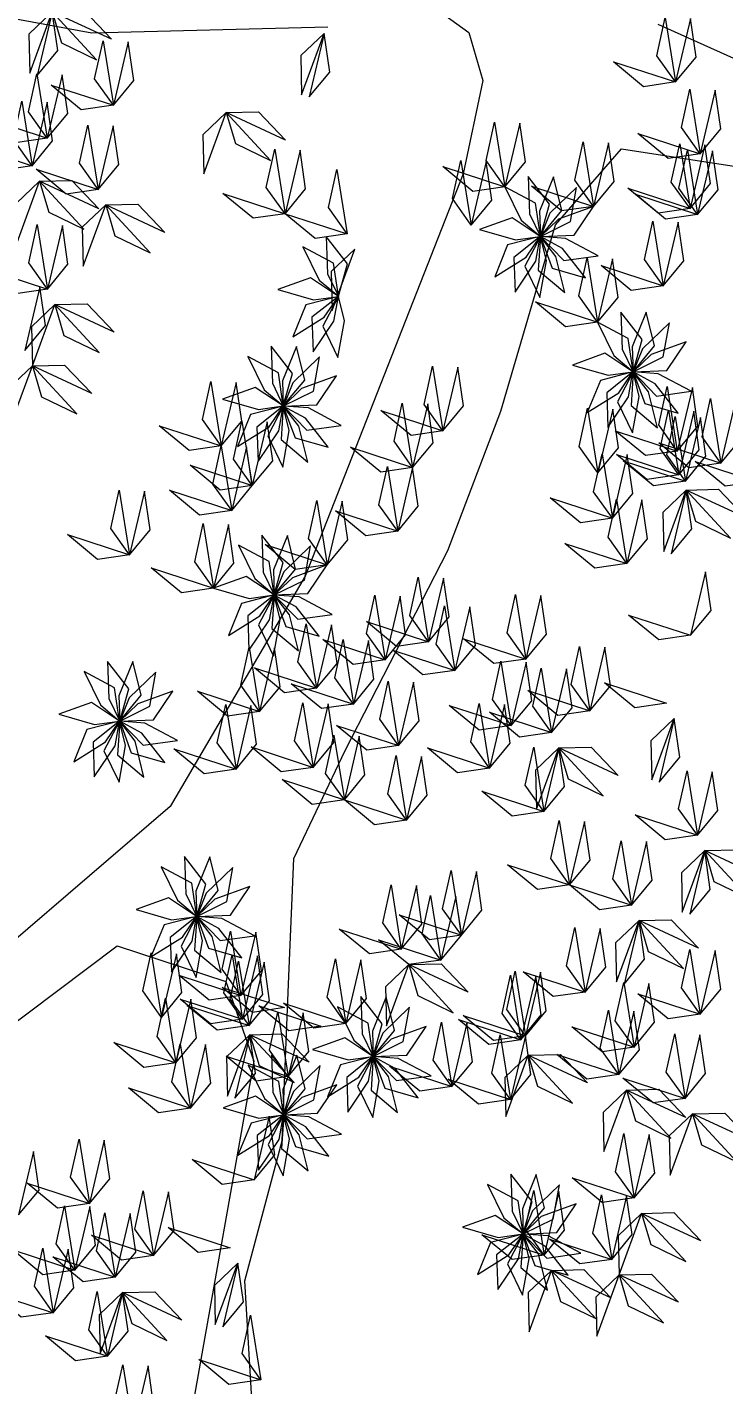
# Model space of a CAD drawing. Header units: inches. Extents: x -422522 to 22891, y -2973 to 414515.
# Drawn here: x 11254.3 to 11318.2, y 10827.5 to 10952.1 of the extents above; entities that cross this region are included whole.
import ezdxf

# ---------------------------------------------------------------- set-up
doc = ezdxf.new("R2010")
doc.units = ezdxf.units.IN
doc.header["$MEASUREMENT"] = 0
doc.layers.get('0').update_dxf_attribs({"lineweight": 25})
doc.layers.add('ARREDAMENTO', color=8, linetype='Continuous', lineweight=18)
doc.layers.add('QUOTE', color=6, linetype='Continuous', lineweight=9)
doc.styles.get("Standard").update_dxf_attribs({"font": 'Arial.ttf'})
doc.dimstyles.get("Standard").update_dxf_attribs({"dimtxt": 15, "dimasz": 10, "dimexe": 10, "dimexo": 10, "dimgap": 5, "dimtad": 2, "dimtih": 1, "dimtoh": 1, "dimdec": 0, "dimzin": 0, "dimdsep": 46, "dimtxsty": 'Standard', "dimblk": 'OBLIQUE', "dimblk1": 'OBLIQUE', "dimblk2": 'OBLIQUE', "dimcen": 0.09, "dimdle": 10, "dimadec": 0, "dimazin": 0, "dimtfac": 1, "dimtdec": 0, "dimtofl": 0, "dimtmove": 0, "dimatfit": 3, "dimldrblk": 'OBLIQUE', "dimfxl": 1, "dimtolj": 1, "dimtzin": 0, "dimarcsym": 0})

# ---------------------------------------------------------------- blocks, each defined once
blk = doc.blocks.new('_Oblique')
at = {"color": 0, "linetype": 'ByBlock', "lineweight": -2}
blk.add_line((-0.5, -0.5), (0.5, 0.5), dxfattribs=at)
blk = doc.blocks.new('*D119')
at = {"layer": 'Defpoints', "color": 0, "transparency": 16777216}
for p in [(12397.16, 10903.16), (12441.51, 10803.54), (11247.99, 10272.15)]:
    blk.add_point(p, dxfattribs=at)
at = {"layer": 'QUOTE', "color": 0, "lineweight": -2, "transparency": 16777216}
for p, q in [((12437.44, 10812.68), (12393.09, 10912.29)), ((11194.51, 10367.7), (12406.29, 10907.22)), ((11243.93, 10281.29), (11199.58, 10380.9))]:
    blk.add_line(p, q, dxfattribs=at)
at = {"layer": 'QUOTE', "color": 0, "lineweight": -2, "transparency": 16777216, "xscale": 10, "yscale": 10, "zscale": 10}
for p, rotation in [((12397.16, 10903.16), 23.99999999997978), ((11203.64, 10371.77), 203.9999999999798)]:
    blk.add_blockref('_Oblique', p, dxfattribs=dict(at, rotation=rotation))
at = {"layer": 'QUOTE', "color": 0, "transparency": 16777216, "insert": (11791.3, 10657.9), "char_height": 15, "attachment_point": 5}
blk.add_mtext('\\A1;1306', dxfattribs=at)

msp = doc.modelspace()

# ---------------------------------------------------------------- linework, layer by layer
at = {"layer": 'ARREDAMENTO', "linetype": 'Continuous', "lineweight": 0}
for points in [[(11210.1, 10960.83), (11260.22, 10951.56), (11281.89, 10952.12)], [(11290.65, 10954.64), (11294.85, 10951.58), (11296.12, 10947.2), (11294.32, 10938.62), (11279.82, 10901.7), (11267.41, 10880.56), (11244.98, 10861.28), (11226.02, 10856.28), (11191.15, 10850.49), (11164.92, 10844.35)], [(11326.37, 10945.96), (11312.2, 10952.32)], [(11275.14, 10822.52), (11274.29, 10836.99), (11277.7, 10849.84), (11278.29, 10864.24), (11278.76, 10875.77), (11283.5, 10885.67), (11292.91, 10904.05), (11297.76, 10916.83), (11302.79, 10933.94), (11308.85, 10940.91), (11321.75, 10938.94)], [(11164.69, 10838.59), (11191.03, 10847.61), (11225.72, 10849.08), (11246.19, 10855.46), (11262.56, 10867.77), (11272.53, 10864.48), (11275.11, 10857.16), (11269.49, 10825.64)]]:
    msp.add_lwpolyline(points, dxfattribs=at)
at = {"layer": 'ARREDAMENTO', "lineweight": 0}
for points in [[(11256.6, 10953.5), (11254.46, 10951.45), (11254.54, 10947.86), (11256.6, 10953.5)], [(11255.23, 10947.66), (11257.12, 10949.95), (11256.6, 10953.5), (11255.23, 10947.66)], [(11256.6, 10953.5), (11259.57, 10953.57), (11262.04, 10950.97), (11256.6, 10953.5)], [(11256.6, 10953.5), (11257.44, 10950.65), (11260.67, 10949.09), (11256.6, 10953.5)], [(11313.81, 10947.05), (11312.09, 10949.46), (11312.86, 10952.97), (11313.81, 10947.05)], [(11313.81, 10947.05), (11315.7, 10949.33), (11315.18, 10952.88), (11313.81, 10947.05)], [(11281.55, 10951.51), (11279.41, 10949.47), (11279.49, 10945.88), (11281.55, 10951.51)], [(11280.18, 10945.68), (11282.07, 10947.96), (11281.55, 10951.51), (11280.18, 10945.68)], [(11262.21, 10944.91), (11260.49, 10947.33), (11261.26, 10950.83), (11262.21, 10944.91)], [(11262.21, 10944.91), (11264.09, 10947.2), (11263.58, 10950.75), (11262.21, 10944.91)], [(11313.81, 10947.05), (11310.87, 10946.62), (11308.11, 10948.91), (11313.81, 10947.05)], [(11256.15, 10941.89), (11254.43, 10944.3), (11255.2, 10947.81), (11256.15, 10941.89)], [(11256.15, 10941.89), (11258.03, 10944.17), (11257.52, 10947.72), (11256.15, 10941.89)], [(11262.21, 10944.91), (11259.27, 10944.49), (11256.51, 10946.77), (11262.21, 10944.91)], [(11316.06, 10940.46), (11314.35, 10942.88), (11315.12, 10946.38), (11316.06, 10940.46)], [(11316.06, 10940.46), (11317.95, 10942.75), (11317.44, 10946.3), (11316.06, 10940.46)], [(11254.76, 10939.36), (11253.04, 10941.77), (11253.81, 10945.28), (11254.76, 10939.36)], [(11254.76, 10939.36), (11256.64, 10941.64), (11256.13, 10945.19), (11254.76, 10939.36)], [(11256.15, 10941.89), (11253.21, 10941.46), (11250.44, 10943.75), (11256.15, 10941.89)], [(11272.57, 10944.24), (11270.43, 10942.2), (11270.51, 10938.61), (11272.57, 10944.24)], [(11272.57, 10944.24), (11275.53, 10944.31), (11278.01, 10941.71), (11272.57, 10944.24)], [(11272.57, 10944.24), (11273.41, 10941.4), (11276.64, 10939.84), (11272.57, 10944.24)], [(11260.82, 10937.18), (11259.11, 10939.6), (11259.88, 10943.1), (11260.82, 10937.18)], [(11260.82, 10937.18), (11262.71, 10939.47), (11262.2, 10943.02), (11260.82, 10937.18)], [(11298.14, 10937.43), (11296.43, 10939.85), (11297.2, 10943.35), (11298.14, 10937.43)], [(11298.14, 10937.43), (11300.03, 10939.71), (11299.52, 10943.27), (11298.14, 10937.43)], [(11316.06, 10940.46), (11313.13, 10940.04), (11310.36, 10942.32), (11316.06, 10940.46)], [(11254.76, 10939.36), (11251.82, 10938.93), (11249.06, 10941.22), (11254.76, 10939.36)], [(11306.28, 10935.63), (11304.56, 10938.05), (11305.33, 10941.55), (11306.28, 10935.63)], [(11306.28, 10935.63), (11308.16, 10937.92), (11307.65, 10941.47), (11306.28, 10935.63)], [(11315.14, 10935.45), (11313.42, 10937.86), (11314.19, 10941.37), (11315.14, 10935.45)], [(11315.14, 10935.45), (11317.02, 10937.73), (11316.51, 10941.29), (11315.14, 10935.45)], [(11277.97, 10934.96), (11276.25, 10937.38), (11277.02, 10940.88), (11277.97, 10934.96)], [(11277.97, 10934.96), (11279.86, 10937.25), (11279.35, 10940.8), (11277.97, 10934.96)], [(11295.05, 10933.92), (11293.34, 10936.34), (11294.1, 10939.85), (11295.05, 10933.92)], [(11315.83, 10934.88), (11314.12, 10937.29), (11314.89, 10940.8), (11315.83, 10934.88)], [(11315.83, 10934.88), (11317.72, 10937.16), (11317.21, 10940.72), (11315.83, 10934.88)], [(11260.82, 10937.18), (11257.89, 10936.76), (11255.12, 10939.04), (11260.82, 10937.18)], [(11283.67, 10933.1), (11281.96, 10935.52), (11282.72, 10939.02), (11283.67, 10933.1)], [(11298.14, 10937.43), (11295.21, 10937.01), (11292.44, 10939.29), (11298.14, 10937.43)], [(11295.05, 10933.92), (11296.94, 10936.21), (11296.43, 10939.76), (11295.05, 10933.92)], [(11255.44, 10937.95), (11253.3, 10935.9), (11253.38, 10932.31), (11255.44, 10937.95)], [(11255.44, 10937.95), (11258.41, 10938.02), (11260.88, 10935.42), (11255.44, 10937.95)], [(11255.44, 10937.95), (11256.28, 10935.1), (11259.51, 10933.54), (11255.44, 10937.95)], [(11298.14, 10937.43), (11299.64, 10934.36), (11301.4, 10932.88), (11300.95, 10935.93), (11298.14, 10937.43)], [(11300.28, 10938.36), (11300.4, 10934.95), (11301.4, 10932.88), (11302.23, 10935.85), (11300.28, 10938.36)], [(11306.28, 10935.63), (11303.34, 10935.21), (11300.58, 10937.49), (11306.28, 10935.63)], [(11302.61, 10938.34), (11301.33, 10935.18), (11301.41, 10932.87), (11303.37, 10935.25), (11302.61, 10938.34)], [(11304.73, 10937.37), (11302.28, 10935.01), (11301.41, 10932.87), (11304.17, 10934.24), (11304.73, 10937.37)], [(11315.14, 10935.45), (11312.2, 10935.02), (11309.43, 10937.31), (11315.14, 10935.45)], [(11277.97, 10934.96), (11275.04, 10934.54), (11272.27, 10936.82), (11277.97, 10934.96)], [(11315.83, 10934.88), (11312.9, 10934.45), (11310.13, 10936.74), (11315.83, 10934.88)], [(11261.51, 10935.77), (11259.36, 10933.72), (11259.45, 10930.14), (11261.51, 10935.77)], [(11261.51, 10935.77), (11264.47, 10935.84), (11266.95, 10933.24), (11261.51, 10935.77)], [(11261.51, 10935.77), (11262.35, 10932.93), (11265.58, 10931.36), (11261.51, 10935.77)], [(11283.67, 10933.1), (11280.74, 10932.68), (11277.97, 10934.96), (11283.67, 10933.1)], [(11306.28, 10935.63), (11303.07, 10934.46), (11301.41, 10932.87), (11304.49, 10933), (11306.28, 10935.63)], [(11256.16, 10928.03), (11254.44, 10930.45), (11255.21, 10933.96), (11256.16, 10928.03)], [(11256.16, 10928.03), (11258.04, 10930.32), (11257.53, 10933.87), (11256.16, 10928.03)], [(11295.83, 10933.5), (11299.11, 10932.56), (11301.39, 10932.87), (11298.82, 10934.58), (11295.83, 10933.5)], [(11312.68, 10928.33), (11310.96, 10930.75), (11311.73, 10934.26), (11312.68, 10928.33)], [(11312.68, 10928.33), (11314.57, 10930.62), (11314.06, 10934.17), (11312.68, 10928.33)], [(11281.74, 10932.86), (11281.86, 10929.45), (11282.87, 10927.38), (11283.7, 10930.35), (11281.74, 10932.86)], [(11297.21, 10929.15), (11300.1, 10930.96), (11301.39, 10932.86), (11298.4, 10932.1), (11297.21, 10929.15)], [(11299.08, 10927.77), (11300.99, 10930.59), (11301.39, 10932.86), (11298.98, 10930.95), (11299.08, 10927.77)], [(11301.36, 10927.26), (11301.95, 10930.62), (11301.4, 10932.86), (11299.97, 10930.13), (11301.36, 10927.26)], [(11303.64, 10927.73), (11302.81, 10931.04), (11301.4, 10932.86), (11301.21, 10929.78), (11303.64, 10927.73)], [(11305.54, 10929.08), (11303.44, 10931.77), (11301.4, 10932.86), (11302.48, 10929.97), (11305.54, 10929.08)], [(11306.72, 10931.09), (11303.71, 10932.69), (11301.41, 10932.86), (11303.57, 10930.66), (11306.72, 10931.09)], [(11279.61, 10931.93), (11281.1, 10928.86), (11282.86, 10927.38), (11282.41, 10930.43), (11279.61, 10931.93)], [(11284.36, 10931.69), (11282.21, 10929.65), (11282.3, 10926.06), (11284.36, 10931.69)], [(11256.16, 10928.03), (11253.22, 10927.61), (11250.45, 10929.89), (11256.16, 10928.03)], [(11306.65, 10924.99), (11304.94, 10927.41), (11305.7, 10930.92), (11306.65, 10924.99)], [(11306.65, 10924.99), (11308.54, 10927.28), (11308.03, 10930.83), (11306.65, 10924.99)], [(11312.68, 10928.33), (11309.75, 10927.91), (11306.98, 10930.19), (11312.68, 10928.33)], [(11277.3, 10928), (11280.57, 10927.06), (11282.86, 10927.37), (11280.29, 10929.08), (11277.3, 10928)], [(11254.09, 10922.4), (11255.98, 10924.69), (11255.47, 10928.24), (11254.09, 10922.4)], [(11278.67, 10923.65), (11281.56, 10925.46), (11282.86, 10927.36), (11279.87, 10926.6), (11278.67, 10923.65)], [(11280.54, 10922.27), (11282.45, 10925.09), (11282.86, 10927.36), (11280.44, 10925.45), (11280.54, 10922.27)], [(11282.82, 10921.76), (11283.41, 10925.12), (11282.86, 10927.36), (11281.43, 10924.63), (11282.82, 10921.76)], [(11256.84, 10926.62), (11254.7, 10924.58), (11254.78, 10920.99), (11256.84, 10926.62)], [(11256.84, 10926.62), (11259.8, 10926.69), (11262.28, 10924.1), (11256.84, 10926.62)], [(11256.84, 10926.62), (11257.68, 10923.78), (11260.91, 10922.22), (11256.84, 10926.62)], [(11306.65, 10924.99), (11303.72, 10924.57), (11300.95, 10926.86), (11306.65, 10924.99)], [(11306.65, 10924.99), (11308.15, 10921.93), (11309.91, 10920.44), (11309.46, 10923.49), (11306.65, 10924.99)], [(11308.79, 10925.93), (11308.91, 10922.52), (11309.91, 10920.44), (11310.74, 10923.41), (11308.79, 10925.93)], [(11311.12, 10925.91), (11309.84, 10922.75), (11309.92, 10920.44), (11311.88, 10922.82), (11311.12, 10925.91)], [(11313.24, 10924.94), (11310.79, 10922.57), (11309.92, 10920.44), (11312.68, 10921.81), (11313.24, 10924.94)], [(11276.69, 10922.8), (11276.81, 10919.39), (11277.81, 10917.31), (11278.64, 10920.28), (11276.69, 10922.8)], [(11279.02, 10922.78), (11277.74, 10919.62), (11277.81, 10917.31), (11279.78, 10919.69), (11279.02, 10922.78)], [(11314.79, 10923.2), (11311.58, 10922.03), (11309.92, 10920.43), (11313, 10920.56), (11314.79, 10923.2)], [(11274.55, 10921.86), (11276.05, 10918.8), (11277.81, 10917.31), (11277.36, 10920.36), (11274.55, 10921.86)], [(11281.14, 10921.81), (11278.69, 10919.44), (11277.82, 10917.31), (11280.58, 10918.68), (11281.14, 10921.81)], [(11304.34, 10921.06), (11307.62, 10920.13), (11309.9, 10920.44), (11307.33, 10922.15), (11304.34, 10921.06)], [(11254.78, 10920.99), (11252.63, 10918.94), (11252.72, 10915.36), (11254.78, 10920.99)], [(11254.78, 10920.99), (11257.74, 10921.06), (11260.22, 10918.46), (11254.78, 10920.99)], [(11254.78, 10920.99), (11255.62, 10918.15), (11258.85, 10916.58), (11254.78, 10920.99)], [(11282.69, 10920.07), (11279.48, 10918.9), (11277.82, 10917.3), (11280.9, 10917.43), (11282.69, 10920.07)], [(11292.46, 10915.02), (11290.74, 10917.44), (11291.51, 10920.95), (11292.46, 10915.02)], [(11292.46, 10915.02), (11294.35, 10917.31), (11293.84, 10920.86), (11292.46, 10915.02)], [(11305.71, 10916.72), (11308.6, 10918.52), (11309.9, 10920.43), (11306.91, 10919.66), (11305.71, 10916.72)], [(11307.59, 10915.33), (11309.49, 10918.16), (11309.9, 10920.43), (11307.49, 10918.51), (11307.59, 10915.33)], [(11309.86, 10914.83), (11310.46, 10918.19), (11309.91, 10920.43), (11308.48, 10917.69), (11309.86, 10914.83)], [(11312.15, 10915.29), (11311.32, 10918.6), (11309.91, 10920.42), (11309.72, 10917.35), (11312.15, 10915.29)], [(11314.04, 10916.65), (11311.95, 10919.34), (11309.91, 10920.43), (11310.99, 10917.53), (11314.04, 10916.65)], [(11315.23, 10918.66), (11312.22, 10920.26), (11309.92, 10920.43), (11312.07, 10918.22), (11315.23, 10918.66)], [(11272.12, 10913.64), (11270.4, 10916.06), (11271.17, 10919.56), (11272.12, 10913.64)], [(11272.12, 10913.64), (11274, 10915.93), (11273.49, 10919.48), (11272.12, 10913.64)], [(11272.24, 10917.93), (11275.52, 10917), (11277.8, 10917.31), (11275.23, 10919.02), (11272.24, 10917.93)], [(11313.97, 10913.17), (11312.26, 10915.59), (11313.03, 10919.1), (11313.97, 10913.17)], [(11313.97, 10913.17), (11315.86, 10915.46), (11315.35, 10919.01), (11313.97, 10913.17)], [(11289.68, 10911.66), (11287.97, 10914.07), (11288.73, 10917.58), (11289.68, 10911.66)], [(11289.68, 10911.66), (11291.57, 10913.94), (11291.06, 10917.5), (11289.68, 10911.66)], [(11317.97, 10912.06), (11316.25, 10914.48), (11317.02, 10917.99), (11317.97, 10912.06)], [(11317.97, 10912.06), (11319.85, 10914.35), (11319.34, 10917.9), (11317.97, 10912.06)], [(11273.61, 10913.59), (11276.5, 10915.39), (11277.8, 10917.3), (11274.81, 10916.53), (11273.61, 10913.59)], [(11275.49, 10912.2), (11277.39, 10915.03), (11277.8, 10917.3), (11275.38, 10915.38), (11275.49, 10912.2)], [(11277.76, 10911.7), (11278.35, 10915.06), (11277.8, 10917.3), (11276.38, 10914.56), (11277.76, 10911.7)], [(11280.05, 10912.16), (11279.22, 10915.47), (11277.81, 10917.29), (11277.61, 10914.22), (11280.05, 10912.16)], [(11281.94, 10913.52), (11279.84, 10916.2), (11277.81, 10917.29), (11278.89, 10914.4), (11281.94, 10913.52)], [(11283.13, 10915.53), (11280.12, 10917.13), (11277.82, 10917.3), (11279.97, 10915.09), (11283.13, 10915.53)], [(11292.46, 10915.02), (11289.53, 10914.6), (11286.76, 10916.88), (11292.46, 10915.02)], [(11306.68, 10911.18), (11304.96, 10913.59), (11305.73, 10917.1), (11306.68, 10911.18)], [(11306.68, 10911.18), (11308.56, 10913.46), (11308.05, 10917.02), (11306.68, 10911.18)], [(11314.11, 10911), (11312.39, 10913.41), (11313.16, 10916.92), (11314.11, 10911)], [(11314.71, 10910.42), (11313, 10912.83), (11313.76, 10916.34), (11314.71, 10910.42)], [(11314.11, 10911), (11315.99, 10913.28), (11315.48, 10916.84), (11314.11, 10911)], [(11314.71, 10910.42), (11316.6, 10912.7), (11316.09, 10916.25), (11314.71, 10910.42)], [(11272.12, 10913.64), (11269.18, 10913.22), (11266.42, 10915.5), (11272.12, 10913.64)], [(11274.95, 10910.01), (11273.24, 10912.42), (11274, 10915.93), (11274.95, 10910.01)], [(11274.95, 10910.01), (11276.84, 10912.29), (11276.33, 10915.84), (11274.95, 10910.01)], [(11313.97, 10913.17), (11311.04, 10912.75), (11308.27, 10915.03), (11313.97, 10913.17)], [(11273.07, 10907.72), (11271.35, 10910.14), (11272.12, 10913.64), (11273.07, 10907.72)], [(11317.97, 10912.06), (11315.03, 10911.64), (11312.26, 10913.92), (11317.97, 10912.06)], [(11273.07, 10907.72), (11274.95, 10910.01), (11274.44, 10913.56), (11273.07, 10907.72)], [(11289.68, 10911.66), (11286.75, 10911.23), (11283.98, 10913.52), (11289.68, 10911.66)], [(11308.01, 10907.01), (11306.29, 10909.42), (11307.06, 10912.93), (11308.01, 10907.01)], [(11308.01, 10907.01), (11309.9, 10909.29), (11309.38, 10912.85), (11308.01, 10907.01)], [(11314.11, 10911), (11311.17, 10910.57), (11308.4, 10912.86), (11314.11, 10911)], [(11274.95, 10910.01), (11272.02, 10909.58), (11269.25, 10911.87), (11274.95, 10910.01)], [(11288.31, 10905.82), (11286.59, 10908.24), (11287.36, 10911.74), (11288.31, 10905.82)], [(11288.31, 10905.82), (11290.19, 10908.11), (11289.68, 10911.66), (11288.31, 10905.82)], [(11314.71, 10910.42), (11311.78, 10909.99), (11309.01, 10912.28), (11314.71, 10910.42)], [(11321.3, 10910.36), (11318.37, 10909.94), (11315.6, 10912.22), (11321.3, 10910.36)], [(11263.69, 10903.64), (11261.97, 10906.06), (11262.74, 10909.57), (11263.69, 10903.64)], [(11263.69, 10903.64), (11265.58, 10905.93), (11265.07, 10909.48), (11263.69, 10903.64)], [(11273.07, 10907.72), (11270.13, 10907.3), (11267.36, 10909.58), (11273.07, 10907.72)], [(11281.84, 10902.72), (11280.13, 10905.14), (11280.89, 10908.64), (11281.84, 10902.72)], [(11308.01, 10907.01), (11305.07, 10906.58), (11302.31, 10908.87), (11308.01, 10907.01)], [(11309.34, 10902.84), (11307.62, 10905.26), (11308.39, 10908.76), (11309.34, 10902.84)], [(11309.34, 10902.84), (11311.23, 10905.12), (11310.72, 10908.68), (11309.34, 10902.84)], [(11314.79, 10909.59), (11312.65, 10907.54), (11312.73, 10903.95), (11314.79, 10909.59)], [(11313.42, 10903.75), (11315.3, 10906.04), (11314.79, 10909.59), (11313.42, 10903.75)], [(11314.79, 10909.59), (11317.76, 10909.66), (11320.23, 10907.06), (11314.79, 10909.59)], [(11314.79, 10909.59), (11315.63, 10906.74), (11318.86, 10905.18), (11314.79, 10909.59)], [(11281.84, 10902.72), (11283.73, 10905.01), (11283.22, 10908.56), (11281.84, 10902.72)], [(11288.31, 10905.82), (11285.37, 10905.4), (11282.6, 10907.68), (11288.31, 10905.82)], [(11271.4, 10900.59), (11269.68, 10903.01), (11270.45, 10906.51), (11271.4, 10900.59)], [(11271.4, 10900.59), (11273.28, 10902.88), (11272.77, 10906.43), (11271.4, 10900.59)], [(11263.69, 10903.64), (11260.76, 10903.22), (11257.99, 10905.51), (11263.69, 10903.64)], [(11275.84, 10905.45), (11275.96, 10902.04), (11276.97, 10899.97), (11277.8, 10902.94), (11275.84, 10905.45)], [(11278.18, 10905.43), (11276.9, 10902.27), (11276.97, 10899.96), (11278.94, 10902.34), (11278.18, 10905.43)], [(11273.71, 10904.52), (11275.2, 10901.46), (11276.96, 10899.97), (11276.51, 10903.02), (11273.71, 10904.52)], [(11281.84, 10902.72), (11278.91, 10902.3), (11276.14, 10904.58), (11281.84, 10902.72)], [(11280.3, 10904.47), (11277.85, 10902.1), (11276.97, 10899.96), (11279.74, 10901.33), (11280.3, 10904.47)], [(11309.34, 10902.84), (11306.41, 10902.41), (11303.64, 10904.7), (11309.34, 10902.84)], [(11271.4, 10900.59), (11268.46, 10900.17), (11265.69, 10902.45), (11271.4, 10900.59)], [(11281.84, 10902.72), (11278.64, 10901.55), (11276.97, 10899.96), (11280.06, 10900.09), (11281.84, 10902.72)], [(11271.4, 10900.59), (11274.67, 10899.65), (11276.96, 10899.96), (11274.39, 10901.67), (11271.4, 10900.59)], [(11291.14, 10895.67), (11289.42, 10898.08), (11290.19, 10901.59), (11291.14, 10895.67)], [(11291.14, 10895.67), (11293.03, 10897.95), (11292.52, 10901.5), (11291.14, 10895.67)], [(11315.19, 10896.26), (11317.08, 10898.55), (11316.57, 10902.1), (11315.19, 10896.26)], [(11272.77, 10896.24), (11275.66, 10898.05), (11276.96, 10899.96), (11273.97, 10899.19), (11272.77, 10896.24)], [(11274.64, 10894.86), (11276.55, 10897.68), (11276.96, 10899.95), (11274.54, 10898.04), (11274.64, 10894.86)], [(11276.92, 10894.35), (11277.51, 10897.71), (11276.96, 10899.95), (11275.53, 10897.22), (11276.92, 10894.35)], [(11279.2, 10894.82), (11278.38, 10898.13), (11276.97, 10899.95), (11276.77, 10896.87), (11279.2, 10894.82)], [(11281.1, 10896.17), (11279, 10898.86), (11276.97, 10899.95), (11278.04, 10897.06), (11281.1, 10896.17)], [(11282.28, 10898.18), (11279.27, 10899.78), (11276.97, 10899.95), (11279.13, 10897.75), (11282.28, 10898.18)], [(11287.15, 10894.01), (11285.43, 10896.42), (11286.2, 10899.93), (11287.15, 10894.01)], [(11300.06, 10894.08), (11298.34, 10896.5), (11299.11, 10900), (11300.06, 10894.08)], [(11300.06, 10894.08), (11301.95, 10896.37), (11301.43, 10899.92), (11300.06, 10894.08)], [(11287.15, 10894.01), (11289.03, 10896.29), (11288.52, 10899.84), (11287.15, 10894.01)], [(11293.56, 10893.04), (11291.84, 10895.46), (11292.61, 10898.96), (11293.56, 10893.04)], [(11293.56, 10893.04), (11295.45, 10895.33), (11294.93, 10898.88), (11293.56, 10893.04)], [(11291.14, 10895.67), (11288.21, 10895.24), (11285.44, 10897.53), (11291.14, 10895.67)], [(11315.19, 10896.26), (11312.26, 10895.84), (11309.49, 10898.12), (11315.19, 10896.26)], [(11280.87, 10891.4), (11279.15, 10893.81), (11279.92, 10897.32), (11280.87, 10891.4)], [(11280.87, 10891.4), (11282.75, 10893.68), (11282.24, 10897.23), (11280.87, 10891.4)], [(11275.63, 10889.26), (11273.91, 10891.68), (11274.68, 10895.18), (11275.63, 10889.26)], [(11275.63, 10889.26), (11277.51, 10891.54), (11277, 10895.1), (11275.63, 10889.26)], [(11287.15, 10894.01), (11284.21, 10893.58), (11281.44, 10895.87), (11287.15, 10894.01)], [(11284.25, 10889.95), (11282.53, 10892.37), (11283.3, 10895.88), (11284.25, 10889.95)], [(11284.25, 10889.95), (11286.13, 10892.24), (11285.62, 10895.79), (11284.25, 10889.95)], [(11300.06, 10894.08), (11297.12, 10893.66), (11294.36, 10895.94), (11300.06, 10894.08)], [(11305.95, 10889.32), (11304.23, 10891.74), (11305, 10895.24), (11305.95, 10889.32)], [(11305.95, 10889.32), (11307.83, 10891.61), (11307.32, 10895.16), (11305.95, 10889.32)], [(11261.67, 10893.87), (11261.78, 10890.46), (11262.79, 10888.39), (11263.62, 10891.36), (11261.67, 10893.87)], [(11264, 10893.85), (11262.72, 10890.69), (11262.79, 10888.39), (11264.76, 10890.76), (11264, 10893.85)], [(11293.56, 10893.04), (11290.62, 10892.62), (11287.86, 10894.9), (11293.56, 10893.04)], [(11298.72, 10887.97), (11297.01, 10890.38), (11297.78, 10893.89), (11298.72, 10887.97)], [(11298.72, 10887.97), (11300.61, 10890.25), (11300.1, 10893.8), (11298.72, 10887.97)], [(11259.53, 10892.94), (11261.02, 10889.88), (11262.78, 10888.39), (11262.33, 10891.44), (11259.53, 10892.94)], [(11266.12, 10892.89), (11263.67, 10890.52), (11262.79, 10888.38), (11265.56, 10889.75), (11266.12, 10892.89)], [(11280.87, 10891.4), (11277.93, 10890.97), (11275.16, 10893.26), (11280.87, 10891.4)], [(11302.42, 10887.33), (11300.71, 10889.74), (11301.48, 10893.25), (11302.42, 10887.33)], [(11302.42, 10887.33), (11304.31, 10889.61), (11303.8, 10893.17), (11302.42, 10887.33)], [(11284.25, 10889.95), (11281.31, 10889.53), (11278.54, 10891.82), (11284.25, 10889.95)], [(11288.39, 10886.13), (11286.68, 10888.55), (11287.44, 10892.05), (11288.39, 10886.13)], [(11288.39, 10886.13), (11290.28, 10888.42), (11289.77, 10891.97), (11288.39, 10886.13)], [(11305.95, 10889.32), (11303.01, 10888.9), (11300.25, 10891.18), (11305.95, 10889.32)], [(11312.99, 10890.03), (11310.06, 10889.6), (11307.29, 10891.89), (11312.99, 10890.03)], [(11257.22, 10889.01), (11260.49, 10888.07), (11262.78, 10888.38), (11260.21, 10890.09), (11257.22, 10889.01)], [(11267.66, 10891.14), (11264.46, 10889.98), (11262.79, 10888.38), (11265.88, 10888.51), (11267.66, 10891.14)], [(11275.63, 10889.26), (11272.69, 10888.84), (11269.93, 10891.12), (11275.63, 10889.26)], [(11280.55, 10884.14), (11278.83, 10886.56), (11279.6, 10890.07), (11280.55, 10884.14)], [(11280.55, 10884.14), (11278.83, 10886.56), (11279.6, 10890.07), (11280.55, 10884.14)], [(11280.55, 10884.14), (11282.44, 10886.43), (11281.92, 10889.98), (11280.55, 10884.14)], [(11280.55, 10884.14), (11282.44, 10886.43), (11281.92, 10889.98), (11280.55, 10884.14)], [(11296.74, 10884.07), (11295.02, 10886.49), (11295.79, 10889.99), (11296.74, 10884.07)], [(11273.47, 10883.97), (11271.75, 10886.39), (11272.52, 10889.9), (11273.47, 10883.97)], [(11273.47, 10883.97), (11275.36, 10886.26), (11274.84, 10889.81), (11273.47, 10883.97)], [(11298.72, 10887.97), (11295.79, 10887.54), (11293.02, 10889.83), (11298.72, 10887.97)], [(11302.42, 10887.33), (11299.49, 10886.9), (11296.72, 10889.19), (11302.42, 10887.33)], [(11296.74, 10884.07), (11298.63, 10886.36), (11298.11, 10889.91), (11296.74, 10884.07)], [(11258.59, 10884.66), (11261.48, 10886.47), (11262.78, 10888.38), (11259.79, 10887.61), (11258.59, 10884.66)], [(11260.46, 10883.28), (11262.37, 10886.1), (11262.78, 10888.37), (11260.36, 10886.46), (11260.46, 10883.28)], [(11262.74, 10882.77), (11263.33, 10886.13), (11262.78, 10888.37), (11261.35, 10885.64), (11262.74, 10882.77)], [(11265.02, 10883.24), (11264.2, 10886.55), (11262.79, 10888.37), (11262.59, 10885.29), (11265.02, 10883.24)], [(11266.92, 10884.59), (11264.82, 10887.28), (11262.79, 10888.37), (11263.86, 10885.48), (11266.92, 10884.59)], [(11268.1, 10886.6), (11265.09, 10888.2), (11262.79, 10888.37), (11264.95, 10886.17), (11268.1, 10886.6)], [(11288.39, 10886.13), (11285.46, 10885.71), (11282.69, 10887.99), (11288.39, 10886.13)], [(11313.68, 10888.62), (11311.53, 10886.57), (11311.62, 10882.98), (11313.68, 10888.62)], [(11312.3, 10882.78), (11314.19, 10885.07), (11313.68, 10888.62), (11312.3, 10882.78)], [(11283.41, 10881.15), (11281.69, 10883.57), (11282.46, 10887.08), (11283.41, 10881.15)], [(11283.41, 10881.15), (11285.3, 10883.44), (11284.78, 10886.99), (11283.41, 10881.15)], [(11273.47, 10883.97), (11270.53, 10883.55), (11267.77, 10885.83), (11273.47, 10883.97)], [(11280.55, 10884.14), (11277.61, 10883.72), (11274.85, 10886.01), (11280.55, 10884.14)], [(11280.55, 10884.14), (11277.61, 10883.72), (11274.85, 10886.01), (11280.55, 10884.14)], [(11289.11, 10879.29), (11287.39, 10881.71), (11288.16, 10885.22), (11289.11, 10879.29)], [(11289.11, 10879.29), (11291, 10881.58), (11290.49, 10885.13), (11289.11, 10879.29)], [(11296.74, 10884.07), (11293.8, 10883.65), (11291.04, 10885.93), (11296.74, 10884.07)], [(11301.73, 10880.08), (11300.02, 10882.5), (11300.79, 10886), (11301.73, 10880.08)], [(11303.11, 10885.92), (11300.96, 10883.87), (11301.05, 10880.29), (11303.11, 10885.92)], [(11301.73, 10880.08), (11303.62, 10882.37), (11303.11, 10885.92), (11301.73, 10880.08)], [(11301.73, 10880.08), (11303.62, 10882.37), (11303.11, 10885.92), (11301.73, 10880.08)], [(11303.11, 10885.92), (11306.07, 10885.99), (11308.55, 10883.39), (11303.11, 10885.92)], [(11303.11, 10885.92), (11303.95, 10883.07), (11307.18, 10881.51), (11303.11, 10885.92)], [(11315.81, 10877.91), (11314.09, 10880.32), (11314.86, 10883.83), (11315.81, 10877.91)], [(11315.81, 10877.91), (11317.69, 10880.19), (11317.18, 10883.74), (11315.81, 10877.91)], [(11283.41, 10881.15), (11280.47, 10880.73), (11277.71, 10883.01), (11283.41, 10881.15)], [(11301.73, 10880.08), (11298.8, 10879.66), (11296.03, 10881.94), (11301.73, 10880.08)], [(11289.11, 10879.29), (11286.18, 10878.87), (11283.41, 10881.15), (11289.11, 10879.29)], [(11304.07, 10873.34), (11302.35, 10875.76), (11303.12, 10879.26), (11304.07, 10873.34)], [(11304.07, 10873.34), (11305.96, 10875.63), (11305.45, 10879.18), (11304.07, 10873.34)], [(11315.81, 10877.91), (11312.87, 10877.48), (11310.11, 10879.77), (11315.81, 10877.91)], [(11309.77, 10871.48), (11308.06, 10873.9), (11308.82, 10877.4), (11309.77, 10871.48)], [(11309.77, 10871.48), (11311.66, 10873.77), (11311.15, 10877.32), (11309.77, 10871.48)], [(11316.49, 10876.5), (11314.35, 10874.45), (11314.43, 10870.86), (11316.49, 10876.5)], [(11315.12, 10870.66), (11317, 10872.94), (11316.49, 10876.5), (11315.12, 10870.66)], [(11316.49, 10876.5), (11319.46, 10876.57), (11321.93, 10873.97), (11316.49, 10876.5)], [(11316.49, 10876.5), (11317.33, 10873.65), (11320.56, 10872.09), (11316.49, 10876.5)], [(11266.6, 10875.01), (11268.09, 10871.94), (11269.86, 10870.46), (11269.41, 10873.51), (11266.6, 10875.01)], [(11268.74, 10875.94), (11268.86, 10872.53), (11269.86, 10870.46), (11270.69, 10873.43), (11268.74, 10875.94)], [(11271.07, 10875.92), (11269.79, 10872.76), (11269.86, 10870.45), (11271.83, 10872.83), (11271.07, 10875.92)], [(11304.07, 10873.34), (11301.14, 10872.92), (11298.37, 10875.2), (11304.07, 10873.34)], [(11273.19, 10874.95), (11270.74, 10872.59), (11269.87, 10870.45), (11272.63, 10871.82), (11273.19, 10874.95)], [(11294.15, 10868.74), (11292.43, 10871.16), (11293.2, 10874.66), (11294.15, 10868.74)], [(11294.15, 10868.74), (11296.04, 10871.03), (11295.53, 10874.58), (11294.15, 10868.74)], [(11274.73, 10873.21), (11271.53, 10872.04), (11269.87, 10870.45), (11272.95, 10870.58), (11274.73, 10873.21)], [(11288.64, 10867.44), (11286.93, 10869.86), (11287.7, 10873.36), (11288.64, 10867.44)], [(11288.64, 10867.44), (11290.53, 10869.73), (11290.02, 10873.28), (11288.64, 10867.44)], [(11309.77, 10871.48), (11306.84, 10871.06), (11304.07, 10873.34), (11309.77, 10871.48)], [(11264.29, 10871.08), (11267.56, 10870.14), (11269.85, 10870.45), (11267.28, 10872.16), (11264.29, 10871.08)], [(11292.26, 10866.45), (11290.55, 10868.87), (11291.32, 10872.38), (11292.26, 10866.45)], [(11292.26, 10866.45), (11294.15, 10868.74), (11293.64, 10872.29), (11292.26, 10866.45)], [(11265.66, 10866.73), (11268.55, 10868.54), (11269.85, 10870.44), (11266.86, 10869.68), (11265.66, 10866.73)], [(11267.54, 10865.35), (11269.44, 10868.17), (11269.85, 10870.44), (11267.43, 10868.53), (11267.54, 10865.35)], [(11269.81, 10864.84), (11270.4, 10868.2), (11269.85, 10870.44), (11268.42, 10867.71), (11269.81, 10864.84)], [(11272.09, 10865.31), (11271.27, 10868.62), (11269.86, 10870.44), (11269.66, 10867.36), (11272.09, 10865.31)], [(11273.99, 10866.66), (11271.89, 10869.35), (11269.86, 10870.44), (11270.94, 10867.55), (11273.99, 10866.66)], [(11275.17, 10868.67), (11272.16, 10870.27), (11269.86, 10870.44), (11272.02, 10868.24), (11275.17, 10868.67)], [(11294.15, 10868.74), (11291.22, 10868.32), (11288.45, 10870.6), (11294.15, 10868.74)], [(11310.46, 10870.07), (11308.31, 10868.02), (11308.4, 10864.44), (11310.46, 10870.07)], [(11309.08, 10864.23), (11310.97, 10866.52), (11310.46, 10870.07), (11309.08, 10864.23)], [(11310.46, 10870.07), (11313.42, 10870.14), (11315.9, 10867.54), (11310.46, 10870.07)], [(11310.46, 10870.07), (11311.3, 10867.23), (11314.53, 10865.66), (11310.46, 10870.07)], [(11273.92, 10863.19), (11272.2, 10865.6), (11272.97, 10869.11), (11273.92, 10863.19)], [(11273.92, 10863.19), (11275.81, 10865.47), (11275.3, 10869.02), (11273.92, 10863.19)], [(11288.64, 10867.44), (11285.71, 10867.02), (11282.94, 10869.3), (11288.64, 10867.44)], [(11305.52, 10863.51), (11303.8, 10865.93), (11304.57, 10869.43), (11305.52, 10863.51)], [(11305.52, 10863.51), (11307.4, 10865.8), (11306.89, 10869.35), (11305.52, 10863.51)], [(11292.26, 10866.45), (11289.33, 10866.03), (11286.56, 10868.31), (11292.26, 10866.45)], [(11266.62, 10861.19), (11264.91, 10863.61), (11265.67, 10867.11), (11266.62, 10861.19)], [(11266.62, 10861.19), (11268.51, 10863.48), (11268, 10867.03), (11266.62, 10861.19)], [(11274.05, 10861.01), (11272.34, 10863.43), (11273.1, 10866.93), (11274.05, 10861.01)], [(11274.66, 10860.43), (11272.94, 10862.85), (11273.71, 10866.35), (11274.66, 10860.43)], [(11274.05, 10861.01), (11275.94, 10863.3), (11275.43, 10866.85), (11274.05, 10861.01)], [(11274.66, 10860.43), (11276.55, 10862.71), (11276.04, 10866.27), (11274.66, 10860.43)], [(11283.54, 10860.63), (11281.82, 10863.04), (11282.59, 10866.55), (11283.54, 10860.63)], [(11283.54, 10860.63), (11285.43, 10862.91), (11284.92, 10866.47), (11283.54, 10860.63)], [(11316.06, 10861.49), (11314.34, 10863.9), (11315.11, 10867.41), (11316.06, 10861.49)], [(11316.06, 10861.49), (11317.95, 10863.77), (11317.44, 10867.32), (11316.06, 10861.49)], [(11273.92, 10863.19), (11270.99, 10862.76), (11268.22, 10865.05), (11273.92, 10863.19)], [(11289.33, 10866.03), (11287.18, 10863.99), (11287.27, 10860.4), (11289.33, 10866.03)], [(11289.33, 10866.03), (11292.29, 10866.1), (11294.77, 10863.5), (11289.33, 10866.03)], [(11289.33, 10866.03), (11290.17, 10863.19), (11293.4, 10861.62), (11289.33, 10866.03)], [(11299.6, 10859.13), (11297.88, 10861.55), (11298.65, 10865.05), (11299.6, 10859.13)], [(11300.03, 10859.5), (11298.31, 10861.91), (11299.08, 10865.42), (11300.03, 10859.5)], [(11305.52, 10863.51), (11302.58, 10863.09), (11299.81, 10865.37), (11305.52, 10863.51)], [(11300.03, 10859.5), (11301.92, 10861.78), (11301.4, 10865.33), (11300.03, 10859.5)], [(11277.91, 10862.08), (11274.98, 10861.65), (11272.21, 10863.94), (11277.91, 10862.08)], [(11299.6, 10859.13), (11301.49, 10861.42), (11300.98, 10864.97), (11299.6, 10859.13)], [(11310, 10858.46), (11308.28, 10860.87), (11309.05, 10864.38), (11310, 10858.46)], [(11310, 10858.46), (11311.89, 10860.74), (11311.37, 10864.3), (11310, 10858.46)], [(11267.95, 10857.02), (11266.24, 10859.44), (11267.01, 10862.94), (11267.95, 10857.02)], [(11267.95, 10857.02), (11269.84, 10859.31), (11269.33, 10862.86), (11267.95, 10857.02)], [(11274.05, 10861.01), (11271.12, 10860.59), (11268.35, 10862.87), (11274.05, 10861.01)], [(11284.93, 10863.09), (11285.05, 10859.68), (11286.05, 10857.61), (11286.88, 10860.58), (11284.93, 10863.09)], [(11287.26, 10863.07), (11285.98, 10859.91), (11286.06, 10857.61), (11288.02, 10859.98), (11287.26, 10863.07)], [(11316.06, 10861.49), (11313.13, 10861.06), (11310.36, 10863.35), (11316.06, 10861.49)], [(11274.66, 10860.43), (11271.73, 10860.01), (11268.96, 10862.29), (11274.66, 10860.43)], [(11281.25, 10860.37), (11278.31, 10859.95), (11275.55, 10862.24), (11281.25, 10860.37)], [(11278.26, 10855.76), (11276.55, 10858.18), (11277.32, 10861.68), (11278.26, 10855.76)], [(11283.54, 10860.63), (11280.61, 10860.2), (11277.84, 10862.49), (11283.54, 10860.63)], [(11278.26, 10855.76), (11280.15, 10858.05), (11279.64, 10861.6), (11278.26, 10855.76)], [(11282.79, 10862.16), (11284.29, 10859.1), (11286.05, 10857.61), (11285.6, 10860.66), (11282.79, 10862.16)], [(11289.38, 10862.11), (11286.93, 10859.74), (11286.06, 10857.6), (11288.82, 10858.97), (11289.38, 10862.11)], [(11300.03, 10859.5), (11297.1, 10859.07), (11294.33, 10861.36), (11300.03, 10859.5)], [(11308.61, 10855.93), (11306.89, 10858.35), (11307.66, 10861.85), (11308.61, 10855.93)], [(11308.61, 10855.93), (11310.5, 10858.21), (11309.99, 10861.77), (11308.61, 10855.93)], [(11290.93, 10860.36), (11287.72, 10859.2), (11286.06, 10857.6), (11289.14, 10857.73), (11290.93, 10860.36)], [(11293.27, 10854.84), (11291.56, 10857.25), (11292.33, 10860.76), (11293.27, 10854.84)], [(11293.27, 10854.84), (11295.16, 10857.12), (11294.65, 10860.67), (11293.27, 10854.84)], [(11299.6, 10859.13), (11296.67, 10858.71), (11293.9, 10860.99), (11299.6, 10859.13)], [(11310, 10858.46), (11307.06, 10858.03), (11304.3, 10860.32), (11310, 10858.46)], [(11267.95, 10857.02), (11265.02, 10856.6), (11262.25, 10858.88), (11267.95, 10857.02)], [(11269.29, 10852.85), (11267.57, 10855.27), (11268.34, 10858.77), (11269.29, 10852.85)], [(11274.74, 10859.6), (11272.59, 10857.56), (11272.68, 10853.97), (11274.74, 10859.6)], [(11273.36, 10853.76), (11275.25, 10856.05), (11274.74, 10859.6), (11273.36, 10853.76)], [(11274.74, 10859.6), (11277.7, 10859.67), (11280.18, 10857.07), (11274.74, 10859.6)], [(11274.74, 10859.6), (11275.58, 10856.76), (11278.81, 10855.2), (11274.74, 10859.6)], [(11280.48, 10858.23), (11283.76, 10857.29), (11286.04, 10857.6), (11283.47, 10859.31), (11280.48, 10858.23)], [(11298.65, 10853.66), (11296.94, 10856.07), (11297.71, 10859.58), (11298.65, 10853.66)], [(11298.65, 10853.66), (11300.54, 10855.94), (11300.03, 10859.5), (11298.65, 10853.66)], [(11314.68, 10853.75), (11312.96, 10856.17), (11313.73, 10859.67), (11314.68, 10853.75)], [(11314.68, 10853.75), (11316.57, 10856.04), (11316.05, 10859.59), (11314.68, 10853.75)], [(11269.29, 10852.85), (11271.17, 10855.14), (11270.66, 10858.69), (11269.29, 10852.85)], [(11278.26, 10855.76), (11275.33, 10855.34), (11272.56, 10857.62), (11278.26, 10855.76)], [(11276.73, 10857.74), (11276.84, 10854.33), (11277.85, 10852.26), (11278.68, 10855.23), (11276.73, 10857.74)], [(11279.06, 10857.72), (11277.78, 10854.56), (11277.85, 10852.25), (11279.82, 10854.63), (11279.06, 10857.72)], [(11281.86, 10853.88), (11284.75, 10855.69), (11286.04, 10857.6), (11283.05, 10856.83), (11281.86, 10853.88)], [(11283.73, 10852.5), (11285.64, 10855.32), (11286.04, 10857.59), (11283.63, 10855.68), (11283.73, 10852.5)], [(11286.01, 10851.99), (11286.6, 10855.35), (11286.05, 10857.59), (11284.62, 10854.86), (11286.01, 10851.99)], [(11288.29, 10852.46), (11287.46, 10855.77), (11286.05, 10857.59), (11285.86, 10854.51), (11288.29, 10852.46)], [(11290.19, 10853.81), (11288.09, 10856.5), (11286.05, 10857.59), (11287.13, 10854.7), (11290.19, 10853.81)], [(11291.37, 10855.82), (11288.36, 10857.42), (11286.06, 10857.59), (11288.21, 10855.39), (11291.37, 10855.82)], [(11300.29, 10857.72), (11298.14, 10855.67), (11298.22, 10852.09), (11300.29, 10857.72)], [(11300.29, 10857.72), (11303.25, 10857.79), (11305.73, 10855.19), (11300.29, 10857.72)], [(11300.29, 10857.72), (11301.13, 10854.88), (11304.36, 10853.31), (11300.29, 10857.72)], [(11308.61, 10855.93), (11305.68, 10855.51), (11302.91, 10857.79), (11308.61, 10855.93)], [(11274.59, 10856.81), (11276.08, 10853.75), (11277.84, 10852.26), (11277.39, 10855.31), (11274.59, 10856.81)], [(11281.18, 10856.76), (11278.73, 10854.39), (11277.85, 10852.25), (11280.62, 10853.62), (11281.18, 10856.76)], [(11293.27, 10854.84), (11290.34, 10854.41), (11287.57, 10856.7), (11293.27, 10854.84)], [(11298.65, 10853.66), (11295.72, 10853.23), (11292.95, 10855.52), (11298.65, 10853.66)], [(11314.68, 10853.75), (11311.74, 10853.33), (11308.98, 10855.61), (11314.68, 10853.75)], [(11269.29, 10852.85), (11266.35, 10852.43), (11263.59, 10854.71), (11269.29, 10852.85)], [(11272.28, 10852.88), (11275.55, 10851.94), (11277.84, 10852.25), (11275.27, 10853.96), (11272.28, 10852.88)], [(11282.72, 10855.01), (11279.52, 10853.84), (11277.85, 10852.25), (11280.94, 10852.38), (11282.72, 10855.01)], [(11309.3, 10854.52), (11307.15, 10852.47), (11307.24, 10848.89), (11309.3, 10854.52)], [(11309.3, 10854.52), (11312.26, 10854.59), (11314.74, 10851.99), (11309.3, 10854.52)], [(11309.3, 10854.52), (11310.14, 10851.68), (11313.37, 10850.11), (11309.3, 10854.52)], [(11273.65, 10848.53), (11276.54, 10850.34), (11277.84, 10852.25), (11274.85, 10851.48), (11273.65, 10848.53)], [(11275.14, 10846.28), (11277.02, 10848.56), (11276.51, 10852.11), (11275.14, 10846.28)], [(11275.52, 10847.15), (11277.43, 10849.97), (11277.84, 10852.24), (11275.42, 10850.33), (11275.52, 10847.15)], [(11277.8, 10846.64), (11278.39, 10850), (11277.84, 10852.24), (11276.41, 10849.51), (11277.8, 10846.64)], [(11280.08, 10847.11), (11279.26, 10850.42), (11277.85, 10852.24), (11277.65, 10849.16), (11280.08, 10847.11)], [(11281.98, 10848.46), (11279.88, 10851.15), (11277.85, 10852.24), (11278.92, 10849.35), (11281.98, 10848.46)], [(11283.16, 10850.47), (11280.15, 10852.07), (11277.85, 10852.24), (11280.01, 10850.04), (11283.16, 10850.47)], [(11315.36, 10852.34), (11313.22, 10850.3), (11313.3, 10846.71), (11315.36, 10852.34)], [(11315.36, 10852.34), (11318.33, 10852.41), (11320.8, 10849.81), (11315.36, 10852.34)], [(11315.36, 10852.34), (11316.2, 10849.5), (11319.43, 10847.94), (11315.36, 10852.34)], [(11310.01, 10844.61), (11308.29, 10847.02), (11309.06, 10850.53), (11310.01, 10844.61)], [(11310.01, 10844.61), (11311.9, 10846.89), (11311.38, 10850.44), (11310.01, 10844.61)], [(11253.51, 10843.05), (11255.39, 10845.34), (11254.88, 10848.89), (11253.51, 10843.05)], [(11260.01, 10844.09), (11258.29, 10846.51), (11259.06, 10850.02), (11260.01, 10844.09)], [(11260.01, 10844.09), (11261.89, 10846.38), (11261.38, 10849.93), (11260.01, 10844.09)], [(11275.14, 10846.28), (11272.2, 10845.85), (11269.44, 10848.14), (11275.14, 10846.28)], [(11298.69, 10846.79), (11298.81, 10843.39), (11299.82, 10841.31), (11300.65, 10844.28), (11298.69, 10846.79)], [(11301.02, 10846.78), (11299.75, 10843.62), (11299.82, 10841.31), (11301.79, 10843.69), (11301.02, 10846.78)], [(11310.01, 10844.61), (11307.08, 10844.18), (11304.31, 10846.47), (11310.01, 10844.61)], [(11260.01, 10844.09), (11257.07, 10843.67), (11254.3, 10845.96), (11260.01, 10844.09)], [(11265.89, 10839.34), (11264.18, 10841.75), (11264.95, 10845.26), (11265.89, 10839.34)], [(11265.89, 10839.34), (11267.78, 10841.62), (11267.27, 10845.17), (11265.89, 10839.34)], [(11296.56, 10845.86), (11298.05, 10842.8), (11299.81, 10841.31), (11299.36, 10844.36), (11296.56, 10845.86)], [(11303.15, 10845.81), (11300.69, 10843.44), (11299.82, 10841.31), (11302.59, 10842.68), (11303.15, 10845.81)], [(11301.74, 10839.37), (11300.02, 10841.79), (11300.79, 10845.29), (11301.74, 10839.37)], [(11301.74, 10839.37), (11303.62, 10841.66), (11303.11, 10845.21), (11301.74, 10839.37)], [(11258.67, 10837.98), (11256.95, 10840.4), (11257.72, 10843.9), (11258.67, 10837.98)], [(11258.67, 10837.98), (11260.56, 10840.27), (11260.05, 10843.82), (11258.67, 10837.98)], [(11304.69, 10844.07), (11301.49, 10842.9), (11299.82, 10841.3), (11302.91, 10841.43), (11304.69, 10844.07)], [(11307.95, 10838.97), (11306.23, 10841.39), (11307, 10844.9), (11307.95, 10838.97)], [(11307.95, 10838.97), (11309.84, 10841.26), (11309.32, 10844.81), (11307.95, 10838.97)], [(11262.37, 10837.34), (11260.65, 10839.76), (11261.42, 10843.26), (11262.37, 10837.34)], [(11262.37, 10837.34), (11264.26, 10839.63), (11263.75, 10843.18), (11262.37, 10837.34)], [(11294.25, 10841.93), (11297.52, 10840.99), (11299.81, 10841.31), (11297.24, 10843.01), (11294.25, 10841.93)], [(11310.69, 10843.2), (11308.55, 10841.15), (11308.63, 10837.56), (11310.69, 10843.2)], [(11310.69, 10843.2), (11313.66, 10843.27), (11316.13, 10840.67), (11310.69, 10843.2)], [(11310.69, 10843.2), (11311.53, 10840.35), (11314.76, 10838.79), (11310.69, 10843.2)], [(11272.94, 10840.04), (11270, 10839.62), (11267.24, 10841.9), (11272.94, 10840.04)], [(11265.89, 10839.34), (11262.96, 10838.91), (11260.19, 10841.2), (11265.89, 10839.34)], [(11295.62, 10837.59), (11298.51, 10839.39), (11299.81, 10841.3), (11296.82, 10840.53), (11295.62, 10837.59)], [(11301.74, 10839.37), (11298.8, 10838.95), (11296.03, 10841.23), (11301.74, 10839.37)], [(11297.49, 10836.2), (11299.4, 10839.03), (11299.81, 10841.3), (11297.39, 10839.38), (11297.49, 10836.2)], [(11299.77, 10835.7), (11300.36, 10839.05), (11299.81, 10841.29), (11298.38, 10838.56), (11299.77, 10835.7)], [(11302.05, 10836.16), (11301.23, 10839.47), (11299.81, 10841.29), (11299.62, 10838.22), (11302.05, 10836.16)], [(11305.13, 10839.53), (11302.12, 10841.13), (11299.82, 10841.3), (11301.98, 10839.09), (11305.13, 10839.53)], [(11303.95, 10837.52), (11301.85, 10840.2), (11299.82, 10841.29), (11300.89, 10838.4), (11303.95, 10837.52)], [(11307.95, 10838.97), (11305.01, 10838.55), (11302.25, 10840.83), (11307.95, 10838.97)], [(11258.67, 10837.98), (11255.74, 10837.56), (11252.97, 10839.84), (11258.67, 10837.98)], [(11256.69, 10834.08), (11254.97, 10836.5), (11255.74, 10840), (11256.69, 10834.08)], [(11262.37, 10837.34), (11259.44, 10836.92), (11256.67, 10839.2), (11262.37, 10837.34)], [(11256.69, 10834.08), (11258.57, 10836.37), (11258.06, 10839.92), (11256.69, 10834.08)], [(11273.62, 10838.63), (11271.48, 10836.59), (11271.56, 10833), (11273.62, 10838.63)], [(11272.25, 10832.79), (11274.14, 10835.08), (11273.62, 10838.63), (11272.25, 10832.79)], [(11302.42, 10837.96), (11300.27, 10835.92), (11300.36, 10832.33), (11302.42, 10837.96)], [(11302.42, 10837.96), (11305.38, 10838.03), (11307.86, 10835.43), (11302.42, 10837.96)], [(11302.42, 10837.96), (11303.26, 10835.12), (11306.49, 10833.55), (11302.42, 10837.96)], [(11308.63, 10837.56), (11311.6, 10837.63), (11314.07, 10835.04), (11308.63, 10837.56)], [(11308.63, 10837.56), (11306.49, 10835.52), (11306.57, 10831.93), (11308.63, 10837.56)], [(11308.63, 10837.56), (11309.47, 10834.72), (11312.7, 10833.16), (11308.63, 10837.56)], [(11256.69, 10834.08), (11253.75, 10833.66), (11250.98, 10835.94), (11256.69, 10834.08)], [(11261.68, 10830.09), (11259.96, 10832.51), (11260.73, 10836.02), (11261.68, 10830.09)], [(11263.06, 10835.93), (11260.91, 10833.89), (11260.99, 10830.3), (11263.06, 10835.93)], [(11261.68, 10830.09), (11263.57, 10832.38), (11263.06, 10835.93), (11261.68, 10830.09)], [(11261.68, 10830.09), (11263.57, 10832.38), (11263.06, 10835.93), (11261.68, 10830.09)], [(11263.06, 10835.93), (11266.02, 10836), (11268.5, 10833.4), (11263.06, 10835.93)], [(11263.06, 10835.93), (11263.9, 10833.09), (11267.13, 10831.53), (11263.06, 10835.93)], [(11275.75, 10827.92), (11274.04, 10830.34), (11274.81, 10833.84), (11275.75, 10827.92)], [(11261.68, 10830.09), (11258.75, 10829.67), (11255.98, 10831.95), (11261.68, 10830.09)], [(11264.02, 10823.35), (11262.3, 10825.77), (11263.07, 10829.28), (11264.02, 10823.35)], [(11264.02, 10823.35), (11265.9, 10825.64), (11265.39, 10829.19), (11264.02, 10823.35)], [(11275.75, 10827.92), (11272.82, 10827.5), (11270.05, 10829.78), (11275.75, 10827.92)]]:
    msp.add_lwpolyline(points, dxfattribs=at)

# ---------------------------------------------------------------- dimensions: what is measured, and where the dimension line sits
at = {"layer": 'QUOTE'}
dim = msp.add_linear_dim(base=(12397.16, 10903.16), p1=(11247.99, 10272.15), p2=(12441.51, 10803.54), angle=24, dimstyle='Standard', dxfattribs=at)
dim.commit()
dim.dimension.update_dxf_attribs({"geometry": '*D119', "text_midpoint": (11791.3, 10657.9)})

doc.saveas('drawing.dxf')
